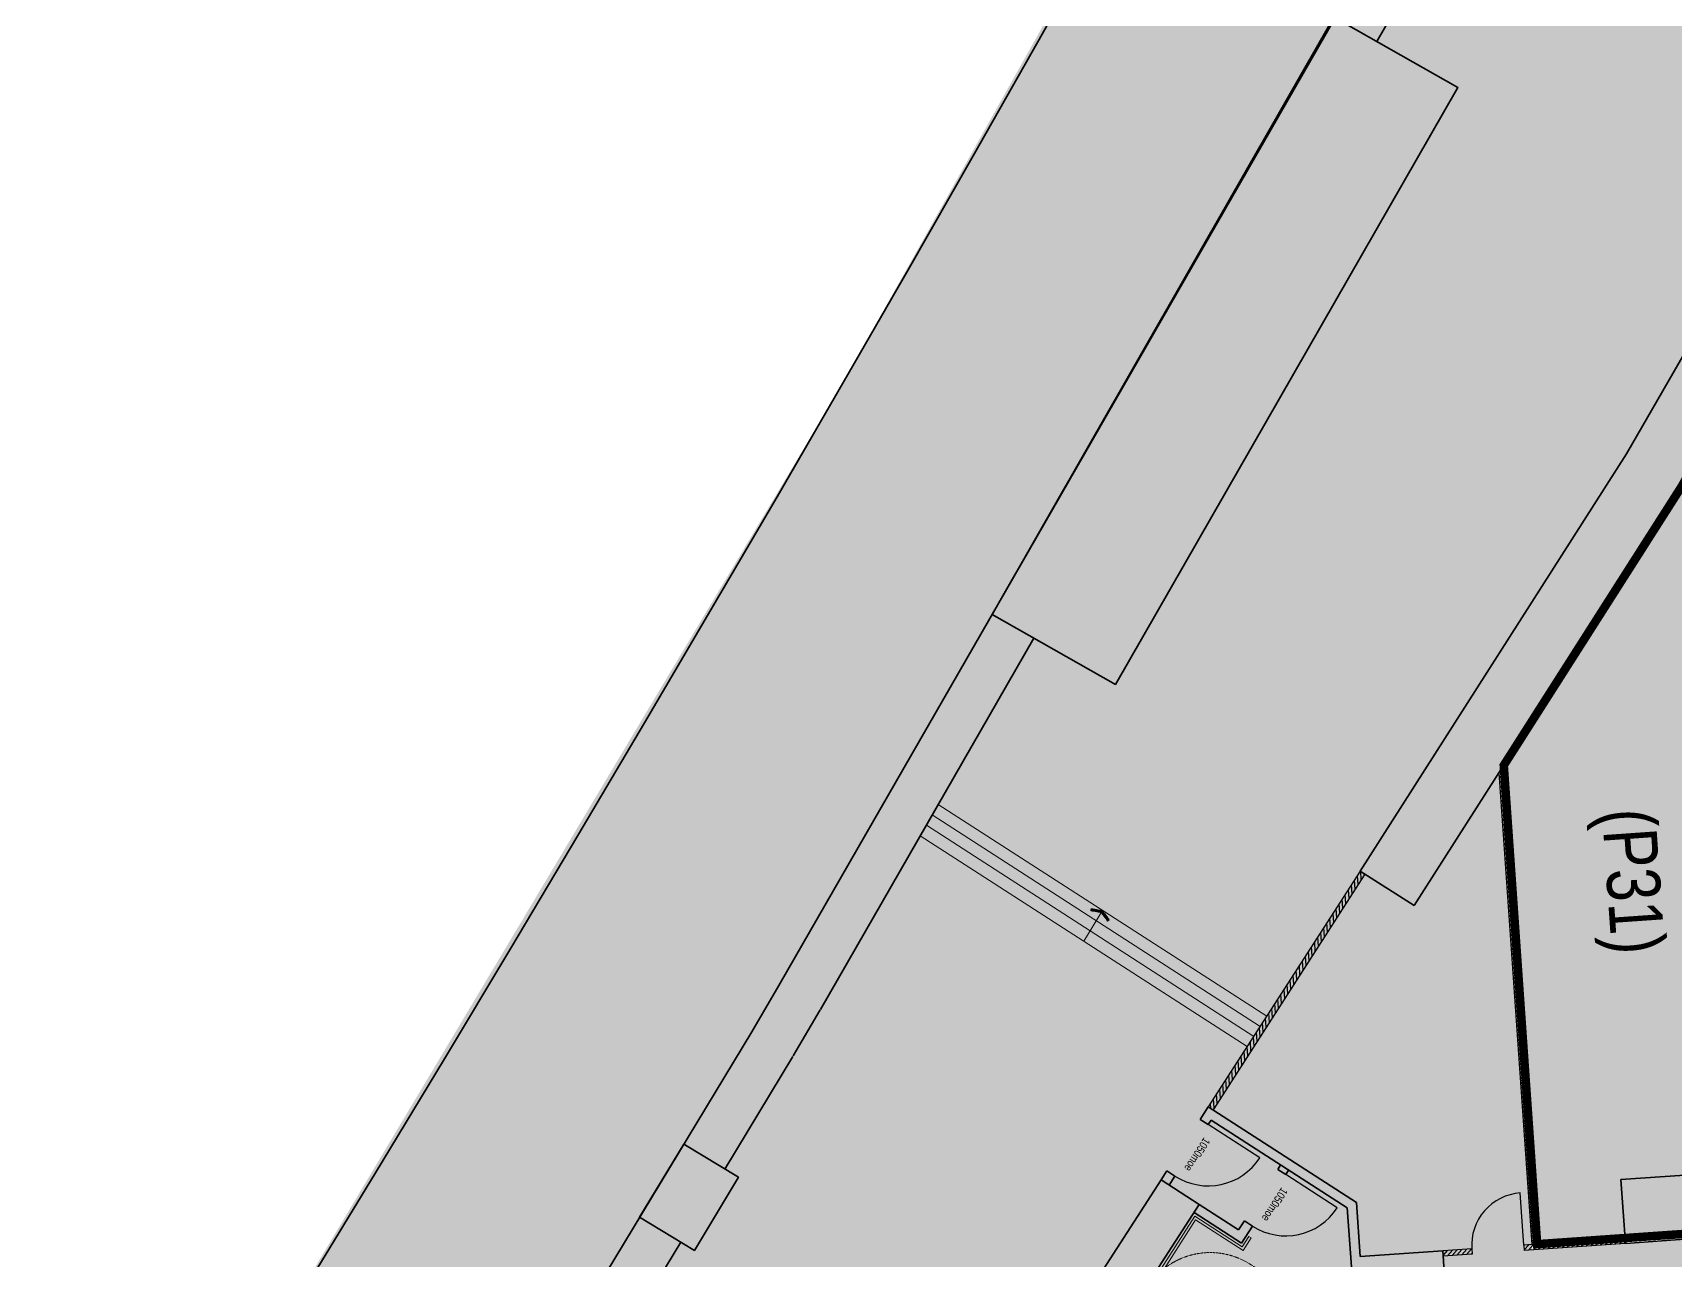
# Model space of a CAD drawing. Header units: millimetres. Extents: x 834311283 to 834708468, y 817882832 to 818197366.
# Drawn here: x 834553236 to 834584024, y 818099219 to 818122239 of the extents above; entities that cross this region are included whole.
import ezdxf

# ---------------------------------------------------------------- set-up
doc = ezdxf.new("R2010")
doc.units = ezdxf.units.MM
doc.header["$LTSCALE"] = 3
for name, pattern in [('ACAD_ISO04W033', [10, 8, -1, 0, -1]), ('B0701', [2.34375, 1.5625, -0.78125]), ('DIVIDE', [1.25, 0.5, -0.25, 0, -0.25, 0, -0.25])]:
    doc.linetypes.add(name, pattern=pattern)
for name, color, linetype in [('_DEVELOPMENT BOUNDARY', 96, 'DIVIDE'), ('_SUBLEASE LINE', 10, 'DIVIDE'), ('BD-CB-SOLID-DH', 251, 'Continuous'), ('UAJ-00XREF', 7, 'Continuous')]:
    doc.layers.add(name, color=color, linetype=linetype)
for name, color, linetype, lineweight in [('Hatch (LTC&CB)', 252, 'Continuous', 35), ('HATCH-SUBLEASE', 241, 'Continuous', 5), ('UAJ-00ANNO', 7, 'Continuous', 5), ('UAJ-22INWA-bw', 3, 'Continuous', 35), ('UAJ-22INWA-rc', 6, 'Continuous', 35), ('UAJ-23FLOR-h', 251, 'Continuous', 9), ('UAJ-24STAI-a', 9, 'Continuous', 13), ('UAJ-24STAI-x', 9, 'ACAD_ISO04W033', 5), ('UAJ-28STRU', 6, 'Continuous', 35), ('UAJ-32INFR', 7, 'Continuous', 25), ('UAJ-34RAIL-a', 1, 'Continuous', 13)]:
    doc.layers.add(name, color=color, linetype=linetype, lineweight=lineweight)
doc.layers.add('UAJ-01LAYO-$', color=32, linetype='Continuous', lineweight=5, plot=False)
doc.layers.add('UAJ-05SYMB-a', color=7, linetype='Continuous', lineweight=9, true_color=0x999999)
doc.styles.add('3A35X-MSFP-P-ISP2$0$STANDARD', font='arial.ttf', dxfattribs={"width": 0.8})
doc.styles.add('Kowloon_standard', font='arial.ttf', dxfattribs={"width": 0.8, "height": 2.5})
pattern_1 = [(48.988243, (833573439.664, 817701771.39), (-47.9155087, 41.6695815), [])]

# ---------------------------------------------------------------- blocks, each defined once
blk = doc.blocks.new('D980')
at = {"flags": 128}
blk.add_lwpolyline([(0, 0), (0, 980, -0.414214), (980, 0)], format="xyb", dxfattribs=at)
blk = doc.blocks.new('D1050')
blk.add_line((0, 1150), (0, 0))
blk.add_arc((0, 0), 1150, 0, 89.9991)
at = {"layer": 'UAJ-01LAYO-$', "insert": (237, 209), "char_height": 150, "width": 342.44, "attachment_point": 1, "style": 'Kowloon_standard'}
blk.add_mtext('1050moe', dxfattribs=at)
blk = doc.blocks.new('GBP-LB02_LEV-6.53')
at = {"layer": 'BD-CB-SOLID-DH'}
h = blk.add_hatch(dxfattribs=at)
h.set_pattern_fill('ANSI31', color=256, scale=20, angle=359.9947, style=0)
h.set_pattern_definition(pattern_1)
h.paths.add_polyline_path([(834580809, 818108500), (834580721, 818108358), (834581339, 818099513), (834581439, 818099520)])
h = blk.add_hatch(dxfattribs=at)
h.set_pattern_fill('ANSI31', color=256, scale=20, angle=45, style=0)
h.set_pattern_definition([(93.99358, (834613589.654, 818127405.1), (-63.34581, -4.42243), [])])
h.paths.add_polyline_path([(834575271, 818102096), (834575361, 818102037), (834578206, 818106460), (834578122, 818106514)])
h = blk.add_hatch(dxfattribs=at)
h.set_pattern_fill('ANSI31', color=256, scale=20, angle=359.9947, style=0)
h.set_pattern_definition(pattern_1)
h.paths.add_polyline_path([(834581189, 818099502), (834581196, 818099402), (834583091, 818099535), (834583084, 818099635)])
h.paths.add_polyline_path([(834580219, 818099334), (834580212, 818099434), (834579668, 818099396), (834579675, 818099296)])
at = {"layer": 'UAJ-23FLOR-h'}
h = blk.add_hatch(dxfattribs=at)
h.set_pattern_fill('EARTH', color=256, scale=180, angle=45)
h.set_pattern_definition([(48.99891, (833819452.5, 817786003.4), (-112.7269, 1612.5107), [1143, -1143]), (48.99891, (833819129, 817786284.6), (-112.7269, 1612.5107), [1143, -1143]), (48.99891, (833818805.5, 817786565.8), (-112.7269, 1612.5107), [1143, -1143]), (138.99891, (833818791.4, 817786767.3), (-1612.5107, -112.7269), [1143, -1143]), (138.99891, (833819072.6, 817787090.8), (-1612.5107, -112.7269), [1143, -1143]), (138.99891, (833819353.8, 817787414.3), (-1612.5107, -112.7269), [1143, -1143])])
h.paths.add_polyline_path([(834607546, 818192774), (834673233, 818197366), (834691374, 817937869), (834685588, 817937128), (834685106, 817940897), (834650588, 817936476), (834651070, 817932707), (834551919, 817920009), (834482027, 817893355), (834383076, 817886437), (834441506, 817949096), (834458454, 817967379), (834478638, 817989842), (834483448, 817995421), (834489787, 818002934), (834500656, 818016266), (834508244, 818025930), (834515684, 818035708), (834523692, 818046596), (834532219, 818058624), (834546606, 818080042), (834556457, 818095618), (834568418, 818115665), (834578622, 818133891), (834588349, 818152374), (834599173, 818174435)])
h.paths.add_polyline_path([(834640305, 818055633), (834646291, 818056052), (834642792, 818105911), (834636807, 818105492), (834634252, 818142031), (834610016, 818140337), (834609788, 818143597), (834587769, 818140310), (834567221, 818104370), (834565437, 818101393), (834564610, 818100024), (834562785, 818096939), (834556654, 818087091), (834555720, 818085607), (834554860, 818084258), (834550876, 818078006), (834545205, 818069586), (834542258, 818065226), (834541363, 818063900), (834537651, 818058369), (834531078, 818048811), (834524249, 818039614), (834520785, 818034889), (834515055, 818027076), (834507324, 818017200), (834503054, 818011762), (834508702, 817930984), (834535272, 817933687), (834599035, 817940173), (834631909, 817943517), (834645776, 817944928), (834645137, 817954063), (834645033, 817955560), (834644308, 817965929), (834644203, 817967425), (834643506, 817977407), (834643401, 817978903), (834642524, 817991453), (834642419, 817992949), (834641155, 818011284), (834643399, 818011441)], flags=16)
h.paths.add_polyline_path([(834450838, 817950882), (834498826, 817954237), (834500065, 817936520), (834506621, 817936978), (834507095, 817930195), (834500539, 817929736), (834500559, 817929437), (834452572, 817926082)], flags=16)
at = {"layer": 'UAJ-24STAI-x'}
blk.add_hatch(color=256, dxfattribs=at).paths.add_polyline_path([(834573416, 818105604), (834573286, 818105777), (834573074, 818105812), (834573067, 818105773), (834573264, 818105740), (834573384, 818105580)])
at = {"layer": 'UAJ-05SYMB-a', "linetype": 'B0701', "elevation": 0}
blk.add_lwpolyline([(834576677, 818097096, 0.414214), (834576251, 818099020), (834576057, 818099143, 0.414214), (834574133, 818098718)], format="xyb", dxfattribs=at)
at = {"layer": 'UAJ-22INWA-bw', "lineweight": -3}
for p, q in [((834580811, 818108500), (834581439, 818099520)), ((834580721, 818108358), (834581339, 818099513)), ((834578122, 818106514), (834575271, 818102096)), ((834578206, 818106460), (834575361, 818102037)), ((834581339, 818099513), (834581189, 818099502)), ((834581189, 818099502), (834581196, 818099402)), ((834583091, 818099535), (834581196, 818099402)), ((834581339, 818099513), (834583084, 818099635)), ((834580212, 818099434), (834579668, 818099396)), ((834580219, 818099334), (834579675, 818099296)), ((834580212, 818099434), (834580219, 818099334))]:
    blk.add_line(p, q, dxfattribs=at)
at = {"layer": 'UAJ-22INWA-rc'}
for p, q in [((834575271, 818102096), (834575119, 818101860)), ((834578051, 818100302), (834575271, 818102096)), ((834575271, 818101763), (834575119, 818101860)), ((834575325, 818101847), (834575271, 818101763)), ((834577878, 818100200), (834575325, 818101847)), ((834576627, 818101007), (834576573, 818100923)), ((834574496, 818100894), (834574387, 818100726)), ((834574647, 818100796), (834574496, 818100894)), ((834574647, 818100796), (834574539, 818100628)), ((834576724, 818100825), (834576573, 818100923)), ((834576778, 818100909), (834576724, 818100825)), ((834583021, 818100532), (834583022, 818100532)), ((834575895, 818099539), (834575004, 818100114)), ((834575841, 818099788), (834575102, 818100265)), ((834577878, 818100200), (834577955, 818099096)), ((834578051, 818100302), (834578122, 818099288)), ((834575950, 818099956), (834575841, 818099788)), ((834576101, 818099859), (834575895, 818099539)), ((834576101, 818099859), (834575950, 818099956)), ((834579668, 818099396), (834578122, 818099288)), ((834579800, 818097514), (834579668, 818099396))]:
    blk.add_line(p, q, dxfattribs=at)
blk.add_lwpolyline([(834573279, 818124209), (834572074, 818122067), (834570862, 818119930), (834569643, 818117795), (834568418, 818115665), (834567187, 818113539), (834565949, 818111416), (834564704, 818109297), (834563453, 818107182), (834562196, 818105071), (834560932, 818102963), (834559662, 818100860), (834558385, 818098760), (834557102, 818096664), (834555812, 818094572), (834554516, 818092485), (834553214, 818090401)], dxfattribs=at)
at = {"layer": 'UAJ-24STAI-a'}
for p, q in [((834570210, 818107766), (834576367, 818103794)), ((834570098, 818107571), (834576245, 818103605)), ((834569873, 818107180), (834576001, 818103227)), ((834569986, 818107375), (834576123, 818103416)), ((834572937, 818105203), (834573286, 818105777))]:
    blk.add_line(p, q, dxfattribs=at)
at = {"layer": 'UAJ-24STAI-x'}
blk.add_lwpolyline([(834573416, 818105604), (834573286, 818105777), (834573074, 818105812), (834573067, 818105773), (834573264, 818105740), (834573384, 818105580)], close=True, dxfattribs=at)
at = {"layer": 'UAJ-34RAIL-a'}
for p, q in [((834575019, 818100045), (834571303, 818094237)), ((834575034, 818099976), (834571356, 818094225)), ((834575910, 818099470), (834575019, 818100045)), ((834575925, 818099401), (834575034, 818099976)), ((834576034, 818099663), (834575910, 818099470)), ((834576076, 818099636), (834575925, 818099401))]:
    blk.add_line(p, q, dxfattribs=at)
at = {"layer": 'UAJ-34RAIL-a', "elevation": 0, "flags": 128}
blk.add_lwpolyline([(834576034, 818099663), (834576076, 818099636)], dxfattribs=at)
at = {"layer": 'UAJ-32INFR', "lineweight": -2, "rotation": 237.1714576872816}
for p in [(834575271, 818101763), (834576724, 818100825)]:
    blk.add_blockref('D1050', p, dxfattribs=at)
at = {"layer": 'UAJ-32INFR', "lineweight": -2, "xscale": -1, "rotation": 3.998908496009115}
blk.add_blockref('D980', (834581189, 818099502), dxfattribs=at)
blk = doc.blocks.new('GBP-STR-B02-L1')
at = {"layer": 'UAJ-28STRU'}
blk.add_lwpolyline([(834536347, 818056474), (834532382, 818050706), (834515006, 818027008), (834503078, 818011765), (834508702, 817930984), (834645776, 817944928), (834641138, 818011268), (834643382, 818011425), (834640293, 818055614), (834646279, 818056033), (834642792, 818105911), (834636806, 818105492), (834634252, 818142031), (834610016, 818140337), (834609788, 818143597), (834587769, 818140310), (834579234, 818125278), (834567221, 818104370), (834566712, 818103505), (834561579, 818095002), (834556163, 818086302), (834550876, 818078006), (834550325, 818077167), (834536346, 818056473)], dxfattribs=at)
at = {"layer": 'UAJ-28STRU', "ltscale": 25}
for points in [[(834580014, 818124830), (834578432, 818122076)], [(834572003, 818110887), (834568001, 818103921)], [(834567996, 818103913), (834567487, 818103049)], [(834567482, 818103040), (834566208, 818100928)], [(834565381, 818099558), (834563522, 818096480)]]:
    blk.add_lwpolyline(points, dxfattribs=at)
at = {"layer": 'UAJ-28STRU', "ltscale": 2}
blk.add_lwpolyline([(834571220, 818111331), (834577625, 818122535), (834579950, 818121214), (834573532, 818110019), (834571220, 818111332)], dxfattribs=at)
at = {"layer": 'UAJ-28STRU', "ltscale": 2, "flags": 128}
for points in [[(834564610, 818100024), (834565437, 818101393), (834566464, 818100773), (834565638, 818099403), (834564610, 818100024)], [(834583007, 818100732), (834583091, 818099535), (834584288, 818099618), (834584204, 818100816), (834583007, 818100732)]]:
    blk.add_lwpolyline(points, dxfattribs=at)
at = {"layer": 'UAJ-28STRU', "ltscale": 2, "extrusion": (-4.85838e-09, -7.48605e-09, 1), "flags": 128}
blk.add_lwpolyline([(834573113, 818098751), (834574387, 818100726), (834575102, 818100265), (834573828, 818098290)], close=True, dxfattribs=at)
at = {"layer": 'UAJ-28STRU', "ltscale": 2}
blk.add_polyline3d([(834579133, 818105869, -8), (834578122, 818106514, -8), (834583112, 818114341, -8), (834585154, 818117885, -8), (834586194, 818117286, -8), (834584138, 818113719, -8)], close=True, dxfattribs=at)

msp = doc.modelspace()

# ---------------------------------------------------------------- hatches: boundary and pattern name
at = {"layer": 'Hatch (LTC&CB)'}
h = msp.add_hatch(color=256, dxfattribs=at)
h.dxf.hatch_style = 1
h.paths.add_polyline_path([(834580721, 818108358), (834581346, 818099413), (834587356, 818099833), (834586514, 818111879), (834593090, 818112338), (834592853, 818115723), (834592754, 818115717), (834592646, 818117262), (834585910, 818116794), (834584138, 818113719)], flags=16)
edge = h.paths.add_edge_path()
edge.add_line((834595700, 818117742), (834595838, 818118351))
edge.add_line((834595838, 818118351), (834597125, 818117853))
edge.add_line((834597125, 818117853), (834597253, 818116025))
edge.add_line((834597253, 818116025), (834598450, 818116109))
edge.add_line((834598450, 818116109), (834598029, 818122129))
edge.add_line((834598029, 818122129), (834596912, 818122050))
edge.add_line((834596912, 818122050), (834593855, 818121837))
edge.add_line((834593855, 818121837), (834593805, 818122555))
edge.add_line((834593805, 818122555), (834589038, 818122222))
edge.add_line((834589038, 818122222), (834591205, 818125982))
edge.add_line((834591205, 818125982), (834595664, 818133720))
edge.add_line((834595664, 818133720), (834598083, 818133879))
edge.add_line((834598083, 818133879), (834598030, 818134637))
edge.add_line((834598030, 818134637), (834606931, 818135360))
edge.add_line((834606931, 818135360), (834606698, 818138701))
edge.add_arc((834607246, 818138740), 550, 94.0192, 183.9989, ccw=False)
edge.add_line((834607208, 818139288), (834610075, 818139490))
edge.add_line((834610075, 818139490), (834609788, 818143597))
edge.add_line((834609788, 818143597), (834587770, 818140310))
edge.add_line((834587770, 818140310), (834584806, 818135091))
edge.add_line((834584806, 818135091), (834579234, 818125278))
edge.add_line((834579234, 818125278), (834575704, 818119134))
edge.add_line((834575704, 818119134), (834571221, 818111331))
edge.add_line((834571221, 818111331), (834567221, 818104370))
edge.add_line((834567221, 818104370), (834565437, 818101393))
edge.add_line((834565437, 818101393), (834564610, 818100024))
edge.add_line((834564610, 818100024), (834561579, 818095002))
edge.add_line((834561579, 818095002), (834556654, 818087091))
edge.add_line((834556654, 818087091), (834555720, 818085607))
edge.add_line((834555720, 818085607), (834554860, 818084258))
edge.add_line((834554860, 818084258), (834553942, 818082817))
edge.add_line((834553942, 818082817), (834559778, 818078810))
edge.add_line((834559778, 818078810), (834564743, 818086870))
edge.add_line((834564743, 818086870), (834564751, 818086762))
edge.add_line((834564751, 818086762), (834564812, 818085880))
edge.add_line((834564812, 818085880), (834565967, 818085960))
edge.add_line((834565967, 818085960), (834566366, 818086587))
edge.add_line((834566366, 818086587), (834571387, 818086938))
edge.add_line((834571387, 818086938), (834571226, 818089242))
edge.add_line((834571226, 818089242), (834572187, 818089310))
edge.add_line((834572187, 818089310), (834573789, 818091822))
edge.add_line((834573789, 818091822), (834570732, 818093770))
edge.add_line((834570732, 818093770), (834572927, 818097212))
edge.add_line((834572927, 818097212), (834574443, 818096604))
edge.add_line((834574443, 818096604), (834575331, 818097960))
edge.add_line((834575331, 818097960), (834574342, 818096456))
edge.add_line((834574342, 818096456), (834576100, 818095810))
edge.add_line((834576100, 818095810), (834574490, 818093284))
edge.add_line((834574490, 818093284), (834576181, 818092206))
edge.add_line((834576181, 818092206), (834573977, 818088750))
edge.add_line((834573977, 818088750), (834574091, 818087127))
edge.add_line((834574091, 818087127), (834590120, 818088248))
edge.add_line((834590120, 818088248), (834589861, 818091963))
edge.add_line((834589861, 818091963), (834589761, 818091957))
edge.add_line((834589761, 818091957), (834588467, 818110461))
edge.add_line((834588467, 818110461), (834603531, 818111514))
edge.add_line((834603531, 818111514), (834603423, 818113061))
edge.add_line((834603423, 818113061), (834594637, 818112446))
edge.add_line((834594637, 818112446), (834594226, 818118318))
edge.add_line((834594226, 818118318), (834595700, 818117742))
at = {"layer": 'HATCH-SUBLEASE'}
h = msp.add_hatch(color=256, dxfattribs=at)
h.dxf.hatch_style = 1
h.paths.add_polyline_path([(834592573, 818117157), (834585850, 818116689), (834584138, 818113719), (834580811, 818108500), (834581437, 818099519), (834587247, 818099925), (834586406, 818111971), (834592983, 818112431), (834592754, 818115717), (834592674, 818115711)])

# ---------------------------------------------------------------- linework, layer by layer
at = {"layer": '_DEVELOPMENT BOUNDARY', "const_width": 160, "elevation": 0}
msp.add_lwpolyline([(834592573, 818117157), (834585850, 818116689), (834584138, 818113719), (834580811, 818108500), (834581437, 818099519), (834587247, 818099925), (834586406, 818111971), (834592983, 818112431), (834592754, 818115717), (834592674, 818115711)], close=True, dxfattribs=at)
at = {"layer": '_SUBLEASE LINE', "const_width": 160, "elevation": 0}
msp.add_lwpolyline([(834592573, 818117157), (834585850, 818116689), (834584138, 818113719), (834580811, 818108500), (834581437, 818099519), (834587247, 818099925), (834586406, 818111971), (834592983, 818112431), (834592754, 818115717), (834592674, 818115711)], close=True, dxfattribs=at)

# ---------------------------------------------------------------- block references
at = {"layer": 'UAJ-00XREF'}
for name in ['GBP-LB02_LEV-6.53', 'GBP-STR-B02-L1']:
    msp.add_blockref(name, (0, 0), dxfattribs=at)

# ---------------------------------------------------------------- texts
at = {"layer": 'UAJ-00ANNO', "style": '3A35X-MSFP-P-ISP2$0$STANDARD', "width": 0.8}
msp.add_text('(P31)', height=1000, rotation=273.9987, dxfattribs=at).set_placement((834582649, 818107655))

doc.saveas('drawing.dxf')
